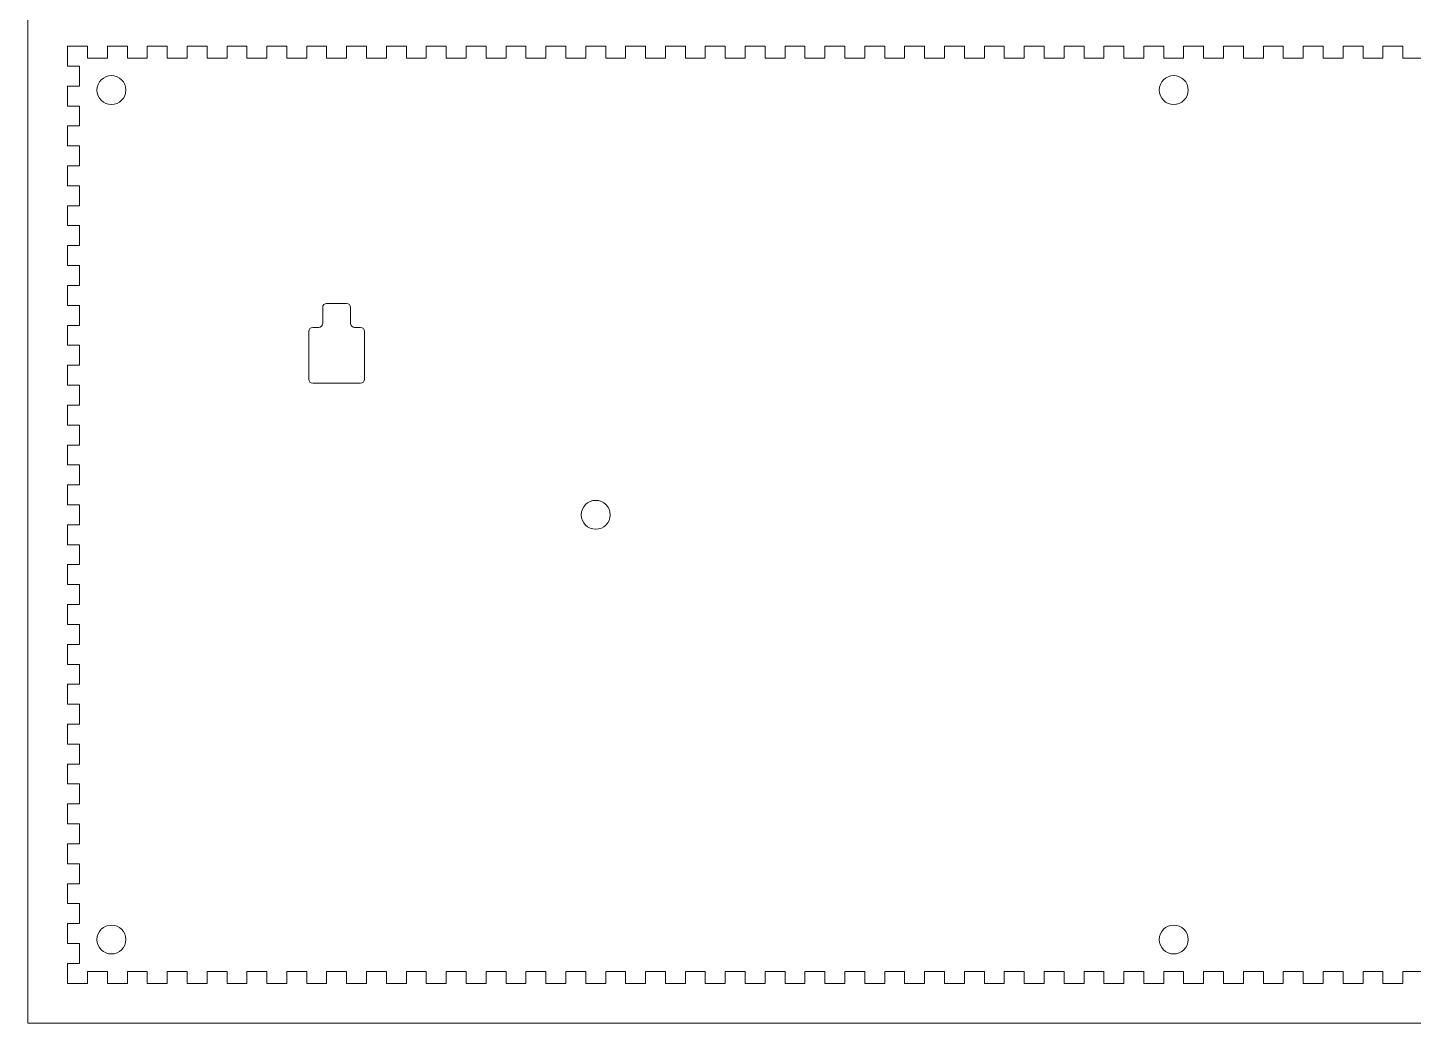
# Model space of a CAD drawing. Header units: millimetres. Extents: x 0 to 634, y 0 to 463.
# Drawn here: x 0 to 347.6, y 0 to 249.6 of the extents above; entities that cross this region are included whole.
import ezdxf

# ---------------------------------------------------------------- set-up
doc = ezdxf.new("R2010")
doc.units = ezdxf.units.MM
doc.header["$MEASUREMENT"] = 0
doc.layers.get('0').update_dxf_attribs({"linetype": 'CONTINUOUS', "lineweight": 0})

msp = doc.modelspace()

# ---------------------------------------------------------------- linework, layer by layer
for p, q in [((10, 240), (10, 245)), ((10, 245), (15, 245)), ((15, 245), (15, 242)), ((20, 242), (20, 245)), ((20, 245), (25, 245)), ((25, 245), (25, 242)), ((30, 242), (30, 245)), ((30, 245), (35, 245)), ((35, 245), (35, 242)), ((40, 242), (40, 245)), ((40, 245), (45, 245)), ((45, 245), (45, 242)), ((50, 242), (50, 245)), ((50, 245), (55, 245)), ((55, 245), (55, 242)), ((60, 242), (60, 245)), ((60, 245), (65, 245)), ((65, 245), (65, 242)), ((70, 242), (70, 245)), ((70, 245), (75, 245)), ((75, 245), (75, 242)), ((80, 242), (80, 245)), ((80, 245), (85, 245)), ((85, 245), (85, 242)), ((90, 242), (90, 245)), ((90, 245), (95, 245)), ((95, 245), (95, 242)), ((100, 242), (100, 245)), ((100, 245), (105, 245)), ((105, 245), (105, 242)), ((110, 242), (110, 245)), ((110, 245), (115, 245)), ((115, 245), (115, 242)), ((120, 242), (120, 245)), ((120, 245), (125, 245)), ((125, 245), (125, 242)), ((130, 242), (130, 245)), ((130, 245), (135, 245)), ((135, 245), (135, 242)), ((140, 242), (140, 245)), ((140, 245), (145, 245)), ((145, 245), (145, 242)), ((150, 242), (150, 245)), ((150, 245), (155, 245)), ((155, 245), (155, 242)), ((160, 242), (160, 245)), ((160, 245), (165, 245)), ((165, 245), (165, 242)), ((170, 242), (170, 245)), ((170, 245), (175, 245)), ((175, 245), (175, 242)), ((180, 242), (180, 245)), ((180, 245), (185, 245)), ((185, 245), (185, 242)), ((190, 242), (190, 245)), ((190, 245), (195, 245)), ((195, 245), (195, 242)), ((200, 242), (200, 245)), ((200, 245), (205, 245)), ((205, 245), (205, 242)), ((210, 242), (210, 245)), ((210, 245), (215, 245)), ((215, 245), (215, 242)), ((220, 242), (220, 245)), ((220, 245), (225, 245)), ((225, 245), (225, 242)), ((230, 242), (230, 245)), ((230, 245), (235, 245)), ((235, 245), (235, 242)), ((240, 242), (240, 245)), ((240, 245), (245, 245)), ((245, 245), (245, 242)), ((250, 242), (250, 245)), ((250, 245), (255, 245)), ((255, 245), (255, 242)), ((260, 242), (260, 245)), ((260, 245), (265, 245)), ((265, 245), (265, 242)), ((270, 242), (270, 245)), ((270, 245), (275, 245)), ((275, 245), (275, 242)), ((280, 242), (280, 245)), ((280, 245), (285, 245)), ((285, 245), (285, 242)), ((290, 242), (290, 245)), ((290, 245), (295, 245)), ((295, 245), (295, 242)), ((300, 242), (300, 245)), ((300, 245), (305, 245)), ((305, 245), (305, 242)), ((310, 242), (310, 245)), ((310, 245), (315, 245)), ((315, 245), (315, 242)), ((320, 242), (320, 245)), ((320, 245), (325, 245)), ((325, 245), (325, 242)), ((330, 242), (330, 245)), ((330, 245), (335, 245)), ((335, 245), (335, 242)), ((340, 242), (340, 245)), ((340, 245), (345, 245)), ((345, 245), (345, 242)), ((13, 240), (10, 240)), ((13, 235), (13, 240)), ((15, 242), (20, 242)), ((25, 242), (30, 242)), ((35, 242), (40, 242)), ((45, 242), (50, 242)), ((55, 242), (60, 242)), ((65, 242), (70, 242)), ((75, 242), (80, 242)), ((85, 242), (90, 242)), ((95, 242), (100, 242)), ((105, 242), (110, 242)), ((115, 242), (120, 242)), ((125, 242), (130, 242)), ((135, 242), (140, 242)), ((145, 242), (150, 242)), ((155, 242), (160, 242)), ((165, 242), (170, 242)), ((175, 242), (180, 242)), ((185, 242), (190, 242)), ((195, 242), (200, 242)), ((205, 242), (210, 242)), ((215, 242), (220, 242)), ((225, 242), (230, 242)), ((235, 242), (240, 242)), ((245, 242), (250, 242)), ((255, 242), (260, 242)), ((265, 242), (270, 242)), ((275, 242), (280, 242)), ((285, 242), (290, 242)), ((295, 242), (300, 242)), ((305, 242), (310, 242)), ((315, 242), (320, 242)), ((325, 242), (330, 242)), ((335, 242), (340, 242)), ((345, 242), (350, 242)), ((10, 230), (10, 235)), ((10, 235), (13, 235)), ((13, 230), (10, 230)), ((13, 225), (13, 230)), ((10, 220), (10, 225)), ((10, 225), (13, 225)), ((13, 220), (10, 220)), ((13, 215), (13, 220)), ((10, 210), (10, 215)), ((10, 215), (13, 215)), ((13, 210), (10, 210)), ((13, 205), (13, 210)), ((10, 200), (10, 205)), ((10, 205), (13, 205)), ((13, 200), (10, 200)), ((13, 195), (13, 200)), ((10, 190), (10, 195)), ((10, 195), (13, 195)), ((13, 190), (10, 190)), ((13, 185), (13, 190)), ((10, 180), (10, 185)), ((10, 185), (13, 185)), ((13, 180), (10, 180)), ((13, 175), (13, 180)), ((74, 175.5), (74, 179.5)), ((80, 180.5), (75, 180.5)), ((81, 175.5), (81, 179.5)), ((10, 170), (10, 175)), ((10, 175), (13, 175)), ((71.5, 174.5), (73, 174.5)), ((83.5, 174.5), (82, 174.5)), ((70.5, 173.5), (70.5, 161.5)), ((84.5, 161.5), (84.5, 173.5)), ((13, 170), (10, 170)), ((13, 165), (13, 170)), ((10, 160), (10, 165)), ((10, 165), (13, 165)), ((13, 160), (10, 160)), ((13, 155), (13, 160)), ((71.5, 160.5), (83.5, 160.5)), ((10, 150), (10, 155)), ((10, 155), (13, 155)), ((13, 150), (10, 150)), ((13, 145), (13, 150)), ((10, 140), (10, 145)), ((10, 145), (13, 145)), ((13, 140), (10, 140)), ((13, 135), (13, 140)), ((10, 130), (10, 135)), ((10, 135), (13, 135)), ((13, 130), (10, 130)), ((13, 125), (13, 130)), ((10, 120), (10, 125)), ((10, 125), (13, 125)), ((13, 120), (10, 120)), ((13, 115), (13, 120)), ((10, 110), (10, 115)), ((10, 115), (13, 115)), ((13, 110), (10, 110)), ((13, 105), (13, 110)), ((10, 100), (10, 105)), ((10, 105), (13, 105)), ((13, 100), (10, 100)), ((13, 95), (13, 100)), ((10, 90), (10, 95)), ((10, 95), (13, 95)), ((13, 90), (10, 90)), ((13, 85), (13, 90)), ((10, 80), (10, 85)), ((10, 85), (13, 85)), ((13, 80), (10, 80)), ((13, 75), (13, 80)), ((10, 70), (10, 75)), ((10, 75), (13, 75)), ((13, 70), (10, 70)), ((13, 65), (13, 70)), ((10, 60), (10, 65)), ((10, 65), (13, 65)), ((13, 60), (10, 60)), ((13, 55), (13, 60)), ((10, 50), (10, 55)), ((10, 55), (13, 55)), ((13, 50), (10, 50)), ((13, 45), (13, 50)), ((10, 40), (10, 45)), ((10, 45), (13, 45)), ((13, 40), (10, 40)), ((13, 35), (13, 40)), ((10, 30), (10, 35)), ((10, 35), (13, 35)), ((13, 30), (10, 30)), ((13, 25), (13, 30)), ((10, 20), (10, 25)), ((10, 25), (13, 25)), ((13, 20), (10, 20)), ((13, 15), (13, 20)), ((10, 15), (13, 15)), ((10, 10), (10, 15)), ((15, 10), (15, 13)), ((15, 13), (20, 13)), ((20, 13), (20, 10)), ((25, 10), (25, 13)), ((25, 13), (30, 13)), ((30, 13), (30, 10)), ((35, 10), (35, 13)), ((35, 13), (40, 13)), ((40, 13), (40, 10)), ((45, 10), (45, 13)), ((45, 13), (50, 13)), ((50, 13), (50, 10)), ((55, 10), (55, 13)), ((55, 13), (60, 13)), ((60, 13), (60, 10)), ((65, 10), (65, 13)), ((65, 13), (70, 13)), ((70, 13), (70, 10)), ((75, 10), (75, 13)), ((75, 13), (80, 13)), ((80, 13), (80, 10)), ((85, 10), (85, 13)), ((85, 13), (90, 13)), ((90, 13), (90, 10)), ((95, 10), (95, 13)), ((95, 13), (100, 13)), ((100, 13), (100, 10)), ((105, 10), (105, 13)), ((105, 13), (110, 13)), ((110, 13), (110, 10)), ((115, 10), (115, 13)), ((115, 13), (120, 13)), ((120, 13), (120, 10)), ((125, 10), (125, 13)), ((125, 13), (130, 13)), ((130, 13), (130, 10)), ((135, 10), (135, 13)), ((135, 13), (140, 13)), ((140, 13), (140, 10)), ((145, 10), (145, 13)), ((145, 13), (150, 13)), ((150, 13), (150, 10)), ((155, 10), (155, 13)), ((155, 13), (160, 13)), ((160, 13), (160, 10)), ((165, 10), (165, 13)), ((165, 13), (170, 13)), ((170, 13), (170, 10)), ((175, 10), (175, 13)), ((175, 13), (180, 13)), ((180, 13), (180, 10)), ((185, 10), (185, 13)), ((185, 13), (190, 13)), ((190, 13), (190, 10)), ((195, 10), (195, 13)), ((195, 13), (200, 13)), ((200, 13), (200, 10)), ((205, 10), (205, 13)), ((205, 13), (210, 13)), ((210, 13), (210, 10)), ((215, 10), (215, 13)), ((215, 13), (220, 13)), ((220, 13), (220, 10)), ((225, 10), (225, 13)), ((225, 13), (230, 13)), ((230, 13), (230, 10)), ((235, 10), (235, 13)), ((235, 13), (240, 13)), ((240, 13), (240, 10)), ((245, 10), (245, 13)), ((245, 13), (250, 13)), ((250, 13), (250, 10)), ((255, 10), (255, 13)), ((255, 13), (260, 13)), ((260, 13), (260, 10)), ((265, 10), (265, 13)), ((265, 13), (270, 13)), ((270, 13), (270, 10)), ((275, 10), (275, 13)), ((275, 13), (280, 13)), ((280, 13), (280, 10)), ((285, 10), (285, 13)), ((285, 13), (290, 13)), ((290, 13), (290, 10)), ((295, 10), (295, 13)), ((295, 13), (300, 13)), ((300, 13), (300, 10)), ((305, 10), (305, 13)), ((305, 13), (310, 13)), ((310, 13), (310, 10)), ((315, 10), (315, 13)), ((315, 13), (320, 13)), ((320, 13), (320, 10)), ((325, 10), (325, 13)), ((325, 13), (330, 13)), ((330, 13), (330, 10)), ((335, 10), (335, 13)), ((335, 13), (340, 13)), ((340, 13), (340, 10)), ((345, 10), (345, 13)), ((345, 13), (350, 13)), ((15, 10), (10, 10)), ((20, 10), (25, 10)), ((30, 10), (35, 10)), ((40, 10), (45, 10)), ((50, 10), (55, 10)), ((60, 10), (65, 10)), ((70, 10), (75, 10)), ((80, 10), (85, 10)), ((90, 10), (95, 10)), ((100, 10), (105, 10)), ((110, 10), (115, 10)), ((120, 10), (125, 10)), ((130, 10), (135, 10)), ((140, 10), (145, 10)), ((150, 10), (155, 10)), ((160, 10), (165, 10)), ((170, 10), (175, 10)), ((180, 10), (185, 10)), ((190, 10), (195, 10)), ((200, 10), (205, 10)), ((210, 10), (215, 10)), ((220, 10), (225, 10)), ((230, 10), (235, 10)), ((240, 10), (245, 10)), ((250, 10), (255, 10)), ((260, 10), (265, 10)), ((270, 10), (275, 10)), ((280, 10), (285, 10)), ((290, 10), (295, 10)), ((300, 10), (305, 10)), ((310, 10), (315, 10)), ((320, 10), (325, 10)), ((330, 10), (335, 10)), ((340, 10), (345, 10))]:
    msp.add_line(p, q)
at = {"linetype": 'Continuous'}
msp.add_lwpolyline([(0, 0), (600, 0), (600, 450), (0, 450)], close=True, dxfattribs=at)
for centre in [(21, 234), (287.5, 234), (142.5, 127.5), (21, 21), (287.5, 21)]:
    msp.add_circle(centre, 3.625, dxfattribs=at)
for centre, start, end in [((75, 179.5), 90, 180), ((80, 179.5), 0, 90), ((71.5, 173.5), 90, 180), ((73, 175.5), 270, 0), ((82, 175.5), 180, 270), ((83.5, 173.5), 0, 90), ((71.5, 161.5), 180, 270), ((83.5, 161.5), 270, 0)]:
    msp.add_arc(centre, 1, start, end)

doc.saveas('drawing.dxf')
